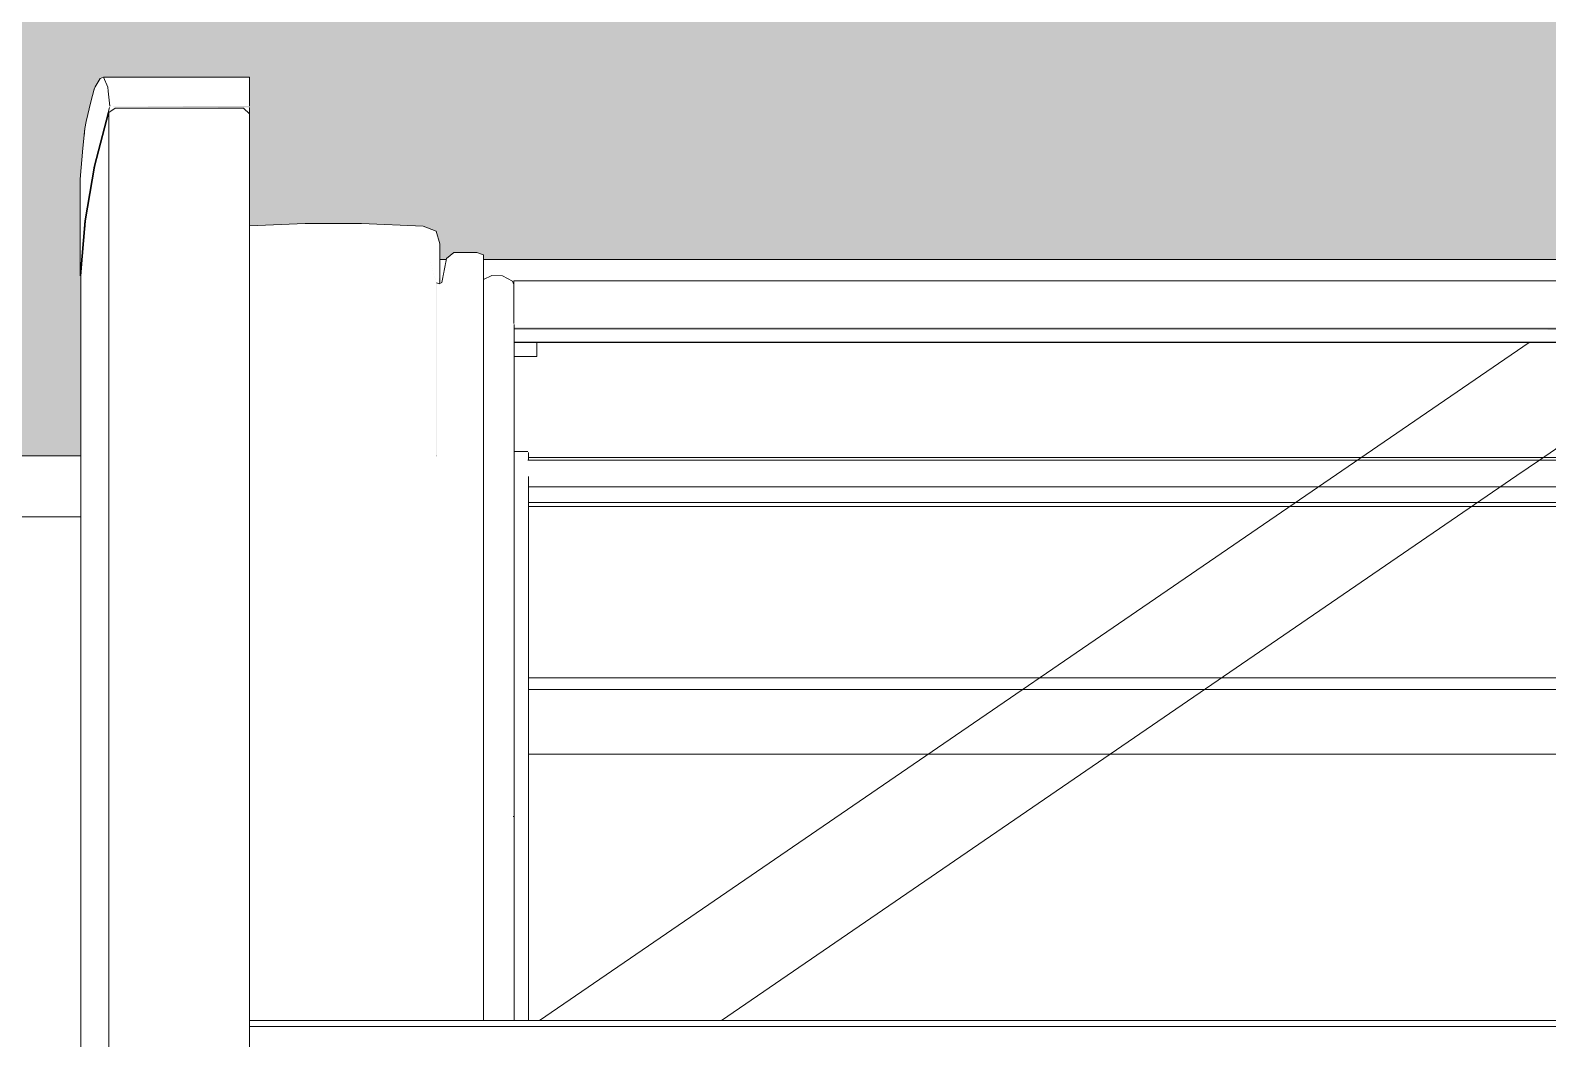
# Model space of a CAD drawing. Header units: metres. Extents: x -3 to 171, y -23 to 41.
# Drawn here: x 8.61 to 9.0447, y -0.8992 to -0.6103 of the extents above; entities that cross this region are included whole.
import ezdxf

# ---------------------------------------------------------------- set-up
doc = ezdxf.new("R2010")
doc.units = ezdxf.units.M
doc.header["$MEASUREMENT"] = 0
doc.set_wipeout_variables(frame=1)
doc.linetypes.add('Achse', pattern=[0.004, 0.002, -0.001, 0, -0.001])
doc.linetypes.add('Wipeout_Contour', pattern=[1, 0, -1])
for name, color, linetype in [('6._Dach PP STG1_1_000 Achsraster', 7, 'Continuous'), ('6._Dach PP STG1_1_310 Dachkonstruktion massiv', 7, 'Continuous'), ('6._Dach PP STG1_1_320 Dachstuhl', 7, 'Continuous'), ('6._Dach PP STG1_1_325 Dachfenster', 7, 'Continuous'), ('6._Dach PP STG1_1_330 Dachaufbau', 7, 'Continuous')]:
    doc.layers.add(name, color=color, linetype=linetype)

msp = doc.modelspace()

# ---------------------------------------------------------------- linework, layer by layer
at = {"layer": '6._Dach PP STG1_1_310 Dachkonstruktion massiv', "color": 7, "linetype": 'Continuous', "lineweight": 18, "ltscale": 1000, "flags": 128}
msp.add_lwpolyline([(11.16835, -0.83512), (7.80835, -0.83512)], dxfattribs=at)
at = {"layer": '6._Dach PP STG1_1_325 Dachfenster', "color": 7, "linetype": 'Continuous', "lineweight": 13, "ltscale": 1000, "true_color": 0xf4f4f4, "flags": 128}
msp.add_lwpolyline([(9.3473, -0.85476), (8.7527, -0.85476)], dxfattribs=at)

# ---------------------------------------------------------------- wipeouts: each hides what was drawn before it
at = {"color": 254, "linetype": 'Wipeout_Contour', "lineweight": 0, "ltscale": 38.158556}
msp.add_wipeout([(11.16835, -0.73222), (7.80835, -0.73222), (7.80835, -0.76511), (11.16835, -0.76511)], dxfattribs=at).dxf.layer = '6._Dach PP STG1_1_330 Dachaufbau'

# ---------------------------------------------------------------- next in the draw order: hatches: boundary and pattern name
at = {"layer": '6._Dach PP STG1_1_330 Dachaufbau', "linetype": 'Continuous', "lineweight": 0, "true_color": 0x000000}
h = msp.add_hatch(color=18, dxfattribs=at)
h.paths.add_polyline_path([(6.325, -0.39851), (6.325, -1.51148), (12.655, -1.51148), (12.655, -0.39851)])
h.paths.add_polyline_path([(7.80835, -1.24173), (7.80835, -0.73222), (11.16835, -0.73222), (11.16835, -1.24173)], flags=0)

# ---------------------------------------------------------------- next in the draw order: linework, layer by layer
at = {"layer": '6._Dach PP STG1_1_330 Dachaufbau', "color": 7, "linetype": 'Continuous', "lineweight": 18, "ltscale": 1000, "flags": 128}
msp.add_lwpolyline([(11.16835, -0.73222), (7.80835, -0.73222)], dxfattribs=at)

# ---------------------------------------------------------------- next in the draw order: wipeouts: each hides what was drawn before it
at = {"color": 254, "linetype": 'Wipeout_Contour', "lineweight": 0, "ltscale": 43.16614}
msp.add_wipeout([(8.6243, -0.65301), (8.6243, -0.68065), (8.6256, -0.66489), (8.6256, -0.63845), (8.62507, -0.64404)], dxfattribs=at).dxf.layer = '6._Dach PP STG1_1_325 Dachfenster'
at = {"color": 254, "linetype": 'Wipeout_Contour', "lineweight": 0, "ltscale": 34.600574}
msp.add_wipeout([(8.61, -0.74974), (8.5955, -0.74975), (8.5955, -0.75477), (8.61, -0.75477)], dxfattribs=at).dxf.layer = '6._Dach PP STG1_1_325 Dachfenster'
at = {"color": 254, "linetype": 'Wipeout_Contour', "lineweight": 0, "ltscale": 38.186837}
msp.add_wipeout([(11.16835, -0.8121), (7.80835, -0.8121), (7.80835, -0.83559), (11.16835, -0.83559)], dxfattribs=at).dxf.layer = '6._Dach PP STG1_1_330 Dachaufbau'

# ---------------------------------------------------------------- next in the draw order: linework, layer by layer
at = {"layer": '6._Dach PP STG1_1_320 Dachstuhl', "color": 7, "linetype": 'Continuous', "lineweight": 18, "ltscale": 1000, "flags": 128}
msp.add_lwpolyline([(11.16835, -0.83559), (7.80835, -0.83559)], dxfattribs=at)
at = {"layer": '6._Dach PP STG1_1_325 Dachfenster', "color": 7, "linetype": 'Continuous', "lineweight": 13, "ltscale": 1000, "true_color": 0xf4f4f4, "flags": 128}
msp.add_lwpolyline([(8.7527, -0.83465), (9.3473, -0.83465)], dxfattribs=at)
at = {"layer": '6._Dach PP STG1_1_330 Dachaufbau', "color": 7, "linetype": 'Continuous', "lineweight": 18, "ltscale": 1000, "flags": 128}
msp.add_lwpolyline([(7.80835, -0.83559), (11.16835, -0.83559)], dxfattribs=at)

# ---------------------------------------------------------------- next in the draw order: wipeouts: each hides what was drawn before it
at = {"color": 254, "linetype": 'Wipeout_Contour', "lineweight": 0, "ltscale": 52.113056}
msp.add_wipeout([(8.6256, -0.63845), (8.6256, -0.66489), (8.6283, -0.64922), (8.6283, -0.6272), (8.6273, -0.63076), (8.62599, -0.63647)], dxfattribs=at).dxf.layer = '6._Dach PP STG1_1_325 Dachfenster'
at = {"color": 254, "linetype": 'Wipeout_Contour', "lineweight": 0, "ltscale": 38.173574}
msp.add_wipeout([(11.16835, -0.76511), (7.80835, -0.76511), (7.80835, -0.8121), (11.16835, -0.8121)], dxfattribs=at).dxf.layer = '6._Dach PP STG1_1_330 Dachaufbau'

# ---------------------------------------------------------------- next in the draw order: linework, layer by layer
at = {"layer": '6._Dach PP STG1_1_000 Achsraster', "color": 5, "linetype": 'Achse', "lineweight": 0, "ltscale": 1000}
msp.add_line((9, 3), (9, -22.52309), dxfattribs=at)

# ---------------------------------------------------------------- next in the draw order: wipeouts: each hides what was drawn before it
at = {"color": 254, "linetype": 'Wipeout_Contour', "lineweight": 0, "ltscale": 34.927067}
msp.add_wipeout([(8.6887, -0.67361), (8.6728, -0.67429), (8.6728, -0.89401), (8.6887, -0.89401)], dxfattribs=at).dxf.layer = '6._Dach PP STG1_1_325 Dachfenster'
at = {"color": 254, "linetype": 'Wipeout_Contour', "lineweight": 0, "ltscale": 35.157843}
msp.add_wipeout([(8.7379, -0.674), (8.7379, -0.89401), (8.7398, -0.89401), (8.7398, -0.67466)], dxfattribs=at).dxf.layer = '6._Dach PP STG1_1_325 Dachfenster'
at = {"color": 254, "linetype": 'Wipeout_Contour', "lineweight": 0, "ltscale": 44.089313}
msp.add_wipeout([(8.7264, -0.68267), (8.7263, -0.89401), (8.7271, -0.89401), (8.7271, -0.68293), (8.7264, -0.68268)], dxfattribs=at).dxf.layer = '6._Dach PP STG1_1_325 Dachfenster'
at = {"color": 254, "linetype": 'Wipeout_Contour', "lineweight": 0, "ltscale": 98.232204}
msp.add_wipeout([(8.5955, -0.75477), (8.5955, -1.06427), (8.5963, -1.06932), (8.5976, -1.08603), (8.5976, -1.09471), (8.59761, -1.12357), (8.59762, -1.13397), (8.59763, -1.16316), (8.59763, -1.19678), (8.61, -1.19678), (8.61, -0.75477)], dxfattribs=at).dxf.layer = '6._Dach PP STG1_1_325 Dachfenster'

# ---------------------------------------------------------------- next in the draw order: wipeouts: each hides what was drawn before it
at = {"color": 254, "linetype": 'Wipeout_Contour', "lineweight": 0, "ltscale": 35.105939}
msp.add_wipeout([(8.7243, -0.67577), (8.7243, -0.89401), (8.7263, -0.89401), (8.7263, -0.68263)], dxfattribs=at).dxf.layer = '6._Dach PP STG1_1_325 Dachfenster'
at = {"color": 254, "linetype": 'Wipeout_Contour', "lineweight": 0, "ltscale": 36.365891}
msp.add_wipeout([(8.7485, -0.68952), (8.7485, -0.69273), (9.3515, -0.69273), (9.3515, -0.68952)], dxfattribs=at).dxf.layer = '6._Dach PP STG1_1_325 Dachfenster'
at = {"color": 254, "linetype": 'Wipeout_Contour', "lineweight": 0, "ltscale": 27.514884}
msp.add_wipeout([(8.7486, -0.69974), (9.3514, -0.69974), (8.7486, -0.69965)], dxfattribs=at).dxf.layer = '6._Dach PP STG1_1_325 Dachfenster'
at = {"color": 254, "linetype": 'Wipeout_Contour', "lineweight": 0, "ltscale": 34.658259}
msp.add_wipeout([(8.61, -0.75477), (8.6245, -0.75477), (8.6245, -0.74975), (8.61, -0.74974)], dxfattribs=at).dxf.layer = '6._Dach PP STG1_1_325 Dachfenster'

# ---------------------------------------------------------------- next in the draw order: wipeouts: each hides what was drawn before it
at = {"color": 254, "linetype": 'Wipeout_Contour', "lineweight": 0, "ltscale": 35.096816}
msp.add_wipeout([(8.7225, -0.67436), (8.7225, -0.89401), (8.7243, -0.89401), (8.7243, -0.67577)], dxfattribs=at).dxf.layer = '6._Dach PP STG1_1_325 Dachfenster'
at = {"color": 254, "linetype": 'Wipeout_Contour', "lineweight": 0, "ltscale": 35.114053}
msp.add_wipeout([(8.7271, -0.68293), (8.7271, -0.89401), (8.7279, -0.89401), (8.7279, -0.68255)], dxfattribs=at).dxf.layer = '6._Dach PP STG1_1_325 Dachfenster'
at = {"color": 254, "linetype": 'Wipeout_Contour', "lineweight": 0, "ltscale": 36.368027}
msp.add_wipeout([(8.7486, -0.69624), (8.7486, -0.69965), (9.3514, -0.69965), (9.3514, -0.69624)], dxfattribs=at).dxf.layer = '6._Dach PP STG1_1_325 Dachfenster'
at = {"color": 254, "linetype": 'Wipeout_Contour', "lineweight": 0, "ltscale": 93.391228}
msp.add_wipeout([(8.61, -0.75477), (8.61, -1.19678), (8.62237, -1.19678), (8.62237, -1.16316), (8.62238, -1.13397), (8.62239, -1.12357), (8.6224, -1.09471), (8.6224, -1.08603), (8.6237, -1.06932), (8.6245, -1.06427), (8.6245, -0.75477)], dxfattribs=at).dxf.layer = '6._Dach PP STG1_1_325 Dachfenster'

# ---------------------------------------------------------------- next in the draw order: wipeouts: each hides what was drawn before it
at = {"color": 254, "linetype": 'Wipeout_Contour', "lineweight": 0, "ltscale": 35.05814}
msp.add_wipeout([(8.7049, -0.67361), (8.7049, -0.89401), (8.7225, -0.89401), (8.7225, -0.67436)], dxfattribs=at).dxf.layer = '6._Dach PP STG1_1_325 Dachfenster'
at = {"color": 254, "linetype": 'Wipeout_Contour', "lineweight": 0, "ltscale": 35.118693}
msp.add_wipeout([(8.7292, -0.67569), (8.7279, -0.68255), (8.7279, -0.89401), (8.7292, -0.89401)], dxfattribs=at).dxf.layer = '6._Dach PP STG1_1_325 Dachfenster'
at = {"color": 254, "linetype": 'Wipeout_Contour', "lineweight": 0, "ltscale": 27.513834}
msp.add_wipeout([(8.7486, -0.69624), (9.3514, -0.69624), (8.7486, -0.69584)], dxfattribs=at).dxf.layer = '6._Dach PP STG1_1_325 Dachfenster'

# ---------------------------------------------------------------- next in the draw order: wipeouts: each hides what was drawn before it
at = {"color": 254, "linetype": 'Wipeout_Contour', "lineweight": 0, "ltscale": 34.990745}
msp.add_wipeout([(8.6887, -0.67361), (8.6887, -0.89401), (8.7049, -0.89401), (8.7049, -0.67361)], dxfattribs=at).dxf.layer = '6._Dach PP STG1_1_325 Dachfenster'
at = {"color": 254, "linetype": 'Wipeout_Contour', "lineweight": 0, "ltscale": 35.124063}
msp.add_wipeout([(8.7292, -0.67569), (8.7292, -0.89401), (8.7313, -0.89401), (8.7313, -0.674)], dxfattribs=at).dxf.layer = '6._Dach PP STG1_1_325 Dachfenster'
at = {"color": 254, "linetype": 'Wipeout_Contour', "lineweight": 0, "ltscale": 54.523833}
msp.add_wipeout([(9.3515, -0.69344), (8.7485, -0.69344), (8.7485, -0.6943), (8.7486, -0.69537), (9.3514, -0.69537), (9.3514, -0.69458)], dxfattribs=at).dxf.layer = '6._Dach PP STG1_1_325 Dachfenster'

# ---------------------------------------------------------------- next in the draw order: wipeouts: each hides what was drawn before it
at = {"color": 254, "linetype": 'Wipeout_Contour', "lineweight": 0, "ltscale": 34.874998}
msp.add_wipeout([(8.6728, -0.66635), (8.6728, -0.67429), (8.6887, -0.67361), (8.6887, -0.66567)], dxfattribs=at).dxf.layer = '6._Dach PP STG1_1_325 Dachfenster'
at = {"color": 254, "linetype": 'Wipeout_Contour', "lineweight": 0, "ltscale": 35.006994}
msp.add_wipeout([(8.7049, -0.67361), (8.7225, -0.67436), (8.7225, -0.66642), (8.7049, -0.66567)], dxfattribs=at).dxf.layer = '6._Dach PP STG1_1_325 Dachfenster'
at = {"color": 254, "linetype": 'Wipeout_Contour', "lineweight": 0, "ltscale": 26.035168}
msp.add_wipeout([(8.7263, -0.68254), (8.7271, -0.68293), (8.7273, -0.67149)], dxfattribs=at).dxf.layer = '6._Dach PP STG1_1_325 Dachfenster'
at = {"color": 254, "linetype": 'Wipeout_Contour', "lineweight": 0, "ltscale": 35.141062}
msp.add_wipeout([(8.7313, -0.674), (8.7313, -0.89401), (8.7379, -0.89401), (8.7379, -0.674)], dxfattribs=at).dxf.layer = '6._Dach PP STG1_1_325 Dachfenster'
at = {"color": 254, "linetype": 'Wipeout_Contour', "lineweight": 0, "ltscale": 36.36648}
msp.add_wipeout([(8.7485, -0.69344), (9.3515, -0.69344), (9.3515, -0.69273), (8.7485, -0.69273)], dxfattribs=at).dxf.layer = '6._Dach PP STG1_1_325 Dachfenster'

# ---------------------------------------------------------------- next in the draw order: wipeouts: each hides what was drawn before it
at = {"color": 254, "linetype": 'Wipeout_Contour', "lineweight": 0, "ltscale": 105.963247}
msp.add_wipeout([(8.6243, -0.68065), (8.6258, -0.66489), (8.6285, -0.64922), (8.6325, -0.63384), (8.6343, -0.63261), (8.6711, -0.63261), (8.6728, -0.63422), (8.6728, -0.63242), (8.63272, -0.63242), (8.6323, -0.63384), (8.6283, -0.64922), (8.6256, -0.66489)], dxfattribs=at).dxf.layer = '6._Dach PP STG1_1_325 Dachfenster'
at = {"color": 254, "linetype": 'Wipeout_Contour', "lineweight": 0, "ltscale": 34.947844}
msp.add_wipeout([(8.6887, -0.67361), (8.7049, -0.67361), (8.7049, -0.66567), (8.6887, -0.66567)], dxfattribs=at).dxf.layer = '6._Dach PP STG1_1_325 Dachfenster'
at = {"color": 254, "linetype": 'Wipeout_Contour', "lineweight": 0, "ltscale": 34.691408}
msp.add_wipeout([(8.7243, -0.67577), (8.7263, -0.68254), (8.7273, -0.67149), (8.7263, -0.66783)], dxfattribs=at).dxf.layer = '6._Dach PP STG1_1_325 Dachfenster'
at = {"color": 254, "linetype": 'Wipeout_Contour', "lineweight": 0, "ltscale": 36.361998}
msp.add_wipeout([(8.7398, -0.67999), (9.3602, -0.67999), (9.3602, -0.676), (8.7398, -0.676)], dxfattribs=at).dxf.layer = '6._Dach PP STG1_1_325 Dachfenster'

# ---------------------------------------------------------------- next in the draw order: linework, layer by layer
at = {"layer": '6._Dach PP STG1_1_325 Dachfenster', "color": 7, "linetype": 'Continuous', "lineweight": 13, "ltscale": 1000, "flags": 128}
msp.add_lwpolyline([(8.7398, -0.676), (9.3602, -0.676)], dxfattribs=at)

# ---------------------------------------------------------------- next in the draw order: wipeouts: each hides what was drawn before it
at = {"color": 254, "linetype": 'Wipeout_Contour', "lineweight": 0, "ltscale": 26.517213}
msp.add_wipeout([(8.6323, -0.62777), (8.6323, -0.63384), (8.63272, -0.63242)], dxfattribs=at).dxf.layer = '6._Dach PP STG1_1_325 Dachfenster'
at = {"color": 254, "linetype": 'Wipeout_Contour', "lineweight": 0, "ltscale": 34.743334}
msp.add_wipeout([(8.6245, -0.68065), (8.6245, -1.06427), (8.6258, -1.05607), (8.6258, -0.66489)], dxfattribs=at).dxf.layer = '6._Dach PP STG1_1_325 Dachfenster'
at = {"color": 254, "linetype": 'Wipeout_Contour', "lineweight": 0, "ltscale": 26.75382}
msp.add_wipeout([(8.7225, -0.66642), (8.7225, -0.67436), (8.7263, -0.66783)], dxfattribs=at).dxf.layer = '6._Dach PP STG1_1_325 Dachfenster'
at = {"color": 254, "linetype": 'Wipeout_Contour', "lineweight": 0, "ltscale": 127.123974}
msp.add_wipeout([(9.3602, -0.67999), (8.7398, -0.67999), (8.7398, -0.6817), (8.7422, -0.6806), (8.7453, -0.6807), (8.7481, -0.6822), (8.7485, -0.6831), (8.7485, -0.68212), (9.3515, -0.68212), (9.3515, -0.6831), (9.3519, -0.6822), (9.3547, -0.6807), (9.3578, -0.6806), (9.3602, -0.6817)], dxfattribs=at).dxf.layer = '6._Dach PP STG1_1_325 Dachfenster'

# ---------------------------------------------------------------- next in the draw order: wipeouts: each hides what was drawn before it
at = {"color": 254, "linetype": 'Wipeout_Contour', "lineweight": 0, "ltscale": 34.728407}
msp.add_wipeout([(8.63097, -0.62373), (8.63218, -0.62659), (8.6728, -0.62659), (8.6728, -0.62373)], dxfattribs=at).dxf.layer = '6._Dach PP STG1_1_325 Dachfenster'
at = {"color": 254, "linetype": 'Wipeout_Contour', "lineweight": 0, "ltscale": 26.332757}
msp.add_wipeout([(8.7225, -0.67436), (8.7243, -0.67577), (8.7263, -0.66783)], dxfattribs=at).dxf.layer = '6._Dach PP STG1_1_325 Dachfenster'
at = {"color": 254, "linetype": 'Wipeout_Contour', "lineweight": 0, "ltscale": 35.167569}
msp.add_wipeout([(8.7398, -0.6817), (8.7398, -0.89401), (8.7422, -0.89401), (8.7422, -0.6806)], dxfattribs=at).dxf.layer = '6._Dach PP STG1_1_325 Dachfenster'
at = {"color": 254, "linetype": 'Wipeout_Contour', "lineweight": 0, "ltscale": 36.363912}
msp.add_wipeout([(9.3515, -0.68212), (8.7485, -0.68212), (8.7485, -0.68725), (9.3515, -0.68725)], dxfattribs=at).dxf.layer = '6._Dach PP STG1_1_325 Dachfenster'

# ---------------------------------------------------------------- next in the draw order: linework, layer by layer
at = {"layer": '6._Dach PP STG1_1_325 Dachfenster', "color": 7, "linetype": 'Continuous', "lineweight": 13, "ltscale": 1000, "flags": 128}
msp.add_lwpolyline([(8.7273, -0.67149), (8.7263, -0.66783)], dxfattribs=at)

# ---------------------------------------------------------------- next in the draw order: wipeouts: each hides what was drawn before it
at = {"color": 254, "linetype": 'Wipeout_Contour', "lineweight": 0, "ltscale": 69.012387}
msp.add_wipeout([(8.6283, -0.6272), (8.6283, -0.64922), (8.6323, -0.63384), (8.6323, -0.62777), (8.63218, -0.62659), (8.63097, -0.62373), (8.63, -0.62414), (8.6286, -0.6265)], dxfattribs=at).dxf.layer = '6._Dach PP STG1_1_325 Dachfenster'
at = {"color": 254, "linetype": 'Wipeout_Contour', "lineweight": 0, "ltscale": 35.481082}
msp.add_wipeout([(8.7273, -0.676), (8.7273, -0.67999), (8.72839, -0.67999), (8.72914, -0.676)], dxfattribs=at).dxf.layer = '6._Dach PP STG1_1_325 Dachfenster'
at = {"color": 254, "linetype": 'Wipeout_Contour', "lineweight": 0, "ltscale": 35.17835}
msp.add_wipeout([(8.7422, -0.6806), (8.7422, -0.89401), (8.7453, -0.89401), (8.7453, -0.6807)], dxfattribs=at).dxf.layer = '6._Dach PP STG1_1_325 Dachfenster'
at = {"color": 254, "linetype": 'Wipeout_Contour', "lineweight": 0, "ltscale": 36.365032}
msp.add_wipeout([(8.7485, -0.68952), (9.3515, -0.68952), (9.3515, -0.68725), (8.7485, -0.68725)], dxfattribs=at).dxf.layer = '6._Dach PP STG1_1_325 Dachfenster'

# ---------------------------------------------------------------- next in the draw order: linework, layer by layer
at = {"layer": '6._Dach PP STG1_1_325 Dachfenster', "color": 7, "linetype": 'Continuous', "lineweight": 13, "ltscale": 1000, "flags": 128}
for points in [[(8.63097, -0.62373), (8.6728, -0.62373)], [(8.7273, -0.676), (8.72914, -0.676)], [(8.7292, -0.67569), (8.7313, -0.674)], [(8.7313, -0.674), (8.7379, -0.674), (8.7398, -0.67466)], [(8.7422, -0.6806), (8.7398, -0.6817)]]:
    msp.add_lwpolyline(points, dxfattribs=at)

# ---------------------------------------------------------------- next in the draw order: wipeouts: each hides what was drawn before it
at = {"color": 254, "linetype": 'Wipeout_Contour', "lineweight": 0, "ltscale": 43.880655}
msp.add_wipeout([(8.6728, -0.62659), (8.63218, -0.62659), (8.6323, -0.62777), (8.63281, -0.63204), (8.6728, -0.63204)], dxfattribs=at).dxf.layer = '6._Dach PP STG1_1_325 Dachfenster'
at = {"color": 254, "linetype": 'Wipeout_Contour', "lineweight": 0, "ltscale": 43.818596}
msp.add_wipeout([(8.6258, -0.66489), (8.6258, -1.05607), (8.6263, -1.05292), (8.6285, -1.04422), (8.6285, -0.64922)], dxfattribs=at).dxf.layer = '6._Dach PP STG1_1_325 Dachfenster'
at = {"color": 254, "linetype": 'Wipeout_Contour', "lineweight": 0, "ltscale": 35.504488}
msp.add_wipeout([(8.7273, -0.67999), (8.7273, -0.68284), (8.7279, -0.68255), (8.72839, -0.67999)], dxfattribs=at).dxf.layer = '6._Dach PP STG1_1_325 Dachfenster'
at = {"color": 254, "linetype": 'Wipeout_Contour', "lineweight": 0, "ltscale": 35.190435}
msp.add_wipeout([(8.7453, -0.6807), (8.7453, -0.89401), (8.7481, -0.89401), (8.7481, -0.6822)], dxfattribs=at).dxf.layer = '6._Dach PP STG1_1_325 Dachfenster'

# ---------------------------------------------------------------- next in the draw order: linework, layer by layer
at = {"layer": '6._Dach PP STG1_1_325 Dachfenster', "color": 7, "linetype": 'Continuous', "lineweight": 13, "ltscale": 1000, "flags": 128}
for points in [[(8.6243, -0.65301), (8.6243, -0.68065)], [(8.7273, -0.68284), (8.7273, -0.67149)], [(8.7279, -0.68255), (8.7292, -0.67569)], [(8.6245, -0.68065), (8.6245, -1.06427)], [(8.7453, -0.6807), (8.7422, -0.6806)], [(8.7264, -0.68268), (8.7271, -0.68293)], [(8.7271, -0.68293), (8.7279, -0.68255)], [(8.6245, -0.74975), (8.61, -0.74974), (8.5955, -0.74975)]]:
    msp.add_lwpolyline(points, dxfattribs=at)

# ---------------------------------------------------------------- next in the draw order: wipeouts: each hides what was drawn before it
at = {"color": 254, "linetype": 'Wipeout_Contour', "lineweight": 0, "ltscale": 26.585532}
msp.add_wipeout([(8.63272, -0.63242), (8.6728, -0.63242), (8.63281, -0.63204)], dxfattribs=at).dxf.layer = '6._Dach PP STG1_1_325 Dachfenster'
at = {"color": 254, "linetype": 'Wipeout_Contour', "lineweight": 0, "ltscale": 35.285114}
msp.add_wipeout([(8.7481, -0.6822), (8.7481, -0.89401), (8.7486, -0.69458), (8.7485, -0.6831)], dxfattribs=at).dxf.layer = '6._Dach PP STG1_1_325 Dachfenster'

# ---------------------------------------------------------------- next in the draw order: linework, layer by layer
at = {"layer": '6._Dach PP STG1_1_325 Dachfenster', "color": 7, "linetype": 'Continuous', "lineweight": 13, "ltscale": 1000, "flags": 128}
for points in [[(8.7481, -0.6822), (8.7453, -0.6807)], [(8.7485, -0.6831), (8.7481, -0.6822)], [(8.7485, -0.68212), (8.7485, -0.68725), (8.7485, -0.68952), (8.7485, -0.69273), (8.7485, -0.69344), (8.7485, -0.6943)], [(8.7485, -0.68212), (9.3515, -0.68212)], [(8.7486, -0.69584), (9.3514, -0.69584)]]:
    msp.add_lwpolyline(points, dxfattribs=at)

# ---------------------------------------------------------------- next in the draw order: wipeouts: each hides what was drawn before it
at = {"color": 254, "linetype": 'Wipeout_Contour', "lineweight": 0, "ltscale": 68.795268}
msp.add_wipeout([(8.6325, -0.63384), (8.6285, -0.64922), (8.6285, -1.04422), (8.6304, -1.03671), (8.63151, -1.03411), (8.63189, -1.03349), (8.6323, -1.0319), (8.6325, -1.03123)], dxfattribs=at).dxf.layer = '6._Dach PP STG1_1_325 Dachfenster'
at = {"color": 254, "linetype": 'Wipeout_Contour', "lineweight": 0, "ltscale": 34.917933}
msp.add_wipeout([(8.6711, -0.63261), (8.6711, -1.03016), (8.6728, -1.03016), (8.6728, -0.63422)], dxfattribs=at).dxf.layer = '6._Dach PP STG1_1_325 Dachfenster'
at = {"color": 254, "linetype": 'Wipeout_Contour', "lineweight": 0, "ltscale": 36.461155}
msp.add_wipeout([(8.7486, -0.89401), (8.7559, -0.89401), (9.03942, -0.69974), (8.7486, -0.69974)], dxfattribs=at).dxf.layer = '6._Dach PP STG1_1_325 Dachfenster'

# ---------------------------------------------------------------- next in the draw order: linework, layer by layer
at = {"layer": '6._Dach PP STG1_1_325 Dachfenster', "color": 7, "linetype": 'Continuous', "lineweight": 13, "ltscale": 1000, "flags": 128}
for points in [[(8.7486, -0.73098), (8.7525, -0.73098)], [(8.7527, -0.73126), (8.7527, -0.73343)]]:
    msp.add_lwpolyline(points, dxfattribs=at)

# ---------------------------------------------------------------- next in the draw order: wipeouts: each hides what was drawn before it
at = {"color": 254, "linetype": 'Wipeout_Contour', "lineweight": 0, "ltscale": 34.84156}
msp.add_wipeout([(8.6343, -0.63261), (8.6343, -1.03016), (8.6711, -1.03016), (8.6711, -0.63261)], dxfattribs=at).dxf.layer = '6._Dach PP STG1_1_325 Dachfenster'
at = {"color": 254, "linetype": 'Wipeout_Contour', "lineweight": 0, "ltscale": 36.402526}
msp.add_wipeout([(9.03942, -0.69974), (8.7559, -0.89401), (9.3441, -0.89401), (9.06058, -0.69974)], dxfattribs=at).dxf.layer = '6._Dach PP STG1_1_325 Dachfenster'

# ---------------------------------------------------------------- next in the draw order: linework, layer by layer
at = {"layer": '6._Dach PP STG1_1_325 Dachfenster', "color": 7, "linetype": 'Continuous', "lineweight": 13, "ltscale": 1000, "flags": 128}
for points in [[(8.6728, -0.63204), (8.6728, -0.62659), (8.6728, -0.62373)], [(8.6711, -0.63261), (8.6728, -0.63422)], [(8.6728, -0.63422), (8.6728, -0.63242)], [(8.7263, -0.66783), (8.7225, -0.66642), (8.7049, -0.66567), (8.6887, -0.66567), (8.6728, -0.66635)], [(8.7486, -0.69965), (9.3514, -0.69965)], [(8.7486, -0.69974), (9.3514, -0.69974)], [(8.7551, -0.69982), (8.7551, -0.70059)], [(8.7551, -0.7038), (8.7486, -0.7038)], [(8.7551, -0.70059), (8.7551, -0.7038)], [(8.75257, -0.73343), (9.34743, -0.73343)], [(8.7527, -0.73275), (9.3473, -0.73275)], [(8.7527, -0.7411), (9.3473, -0.7411)], [(8.7527, -0.74563), (9.3473, -0.74563)], [(8.7527, -0.74673), (9.3473, -0.74673)], [(8.7527, -0.79585), (9.3473, -0.79585)], [(8.7527, -0.79923), (9.3473, -0.79923)], [(8.7527, -0.81769), (9.3473, -0.81769)]]:
    msp.add_lwpolyline(points, dxfattribs=at)

# ---------------------------------------------------------------- next in the draw order: wipeouts: each hides what was drawn before it
at = {"color": 254, "linetype": 'Wipeout_Contour', "lineweight": 0, "ltscale": 43.887075}
msp.add_wipeout([(8.6325, -0.63384), (8.6325, -1.03123), (8.63275, -1.03038), (8.6343, -1.03016), (8.6343, -0.63261)], dxfattribs=at).dxf.layer = '6._Dach PP STG1_1_325 Dachfenster'
at = {"color": 254, "linetype": 'Wipeout_Contour', "lineweight": 0, "ltscale": 36.44023}
msp.add_wipeout([(9.4272, -0.89401), (8.6728, -0.89401), (8.6728, -0.89575), (9.4272, -0.89575)], dxfattribs=at).dxf.layer = '6._Dach PP STG1_1_325 Dachfenster'

# ---------------------------------------------------------------- next in the draw order: linework, layer by layer
at = {"layer": '6._Dach PP STG1_1_325 Dachfenster', "color": 7, "linetype": 'Continuous', "lineweight": 13, "ltscale": 1000, "flags": 128}
for points in [[(8.6243, -0.65301), (8.62507, -0.64404), (8.6256, -0.63845), (8.62599, -0.63647), (8.6273, -0.63076), (8.6283, -0.6272), (8.6286, -0.6265), (8.63, -0.62414), (8.63097, -0.62373), (8.63218, -0.62659), (8.6323, -0.62777), (8.63281, -0.63204)], [(8.63272, -0.63242), (8.6323, -0.63384), (8.6283, -0.64922), (8.6256, -0.66489), (8.6243, -0.68065)], [(8.6245, -0.68065), (8.6258, -0.66489), (8.6285, -0.64922), (8.6325, -0.63384)], [(8.6325, -0.63384), (8.6343, -0.63261)], [(8.6325, -0.63384), (8.6325, -1.03123)], [(8.6343, -0.63261), (8.6711, -0.63261)]]:
    msp.add_lwpolyline(points, dxfattribs=at)

# ---------------------------------------------------------------- next in the draw order: wipeouts: each hides what was drawn before it
at = {"color": 254, "linetype": 'Wipeout_Contour', "lineweight": 0, "ltscale": 36.440759}
msp.add_wipeout([(8.6728, -0.89652), (9.4272, -0.89652), (9.4272, -0.89593), (8.6728, -0.89593)], dxfattribs=at).dxf.layer = '6._Dach PP STG1_1_325 Dachfenster'

# ---------------------------------------------------------------- next in the draw order: wipeouts: each hides what was drawn before it
at = {"color": 254, "linetype": 'Wipeout_Contour', "lineweight": 0, "ltscale": 36.441669}
msp.add_wipeout([(8.6728, -0.89922), (9.4272, -0.89922), (9.4272, -0.89768), (8.6728, -0.89768)], dxfattribs=at).dxf.layer = '6._Dach PP STG1_1_325 Dachfenster'

# ---------------------------------------------------------------- next in the draw order: wipeouts: each hides what was drawn before it
at = {"color": 254, "linetype": 'Wipeout_Contour', "lineweight": 0, "ltscale": 27.504631}
msp.add_wipeout([(8.6728, -0.89593), (9.4272, -0.89593), (8.6728, -0.89575)], dxfattribs=at).dxf.layer = '6._Dach PP STG1_1_325 Dachfenster'

# ---------------------------------------------------------------- next in the draw order: linework, layer by layer
at = {"layer": '6._Dach PP STG1_1_325 Dachfenster', "color": 7, "linetype": 'Continuous', "lineweight": 13, "ltscale": 1000, "flags": 128}
for points in [[(8.7398, -0.67466), (8.7398, -0.89401)], [(8.7486, -0.69458), (8.7486, -0.89401)], [(9.03942, -0.69974), (8.7559, -0.89401)], [(9.05, -0.7282), (9.04236, -0.73343), (9.03587, -0.73788), (8.80801, -0.89401)], [(8.7527, -0.73814), (8.7527, -0.89401)], [(9.4272, -0.89401), (8.6728, -0.89401)]]:
    msp.add_lwpolyline(points, dxfattribs=at)

# ---------------------------------------------------------------- next in the draw order: wipeouts: each hides what was drawn before it
at = {"color": 254, "linetype": 'Wipeout_Contour', "lineweight": 0, "ltscale": 36.441119}
msp.add_wipeout([(9.4272, -0.89652), (8.6728, -0.89652), (8.6728, -0.89768), (9.4272, -0.89768)], dxfattribs=at).dxf.layer = '6._Dach PP STG1_1_325 Dachfenster'

# ---------------------------------------------------------------- next in the draw order: linework, layer by layer
at = {"layer": '6._Dach PP STG1_1_325 Dachfenster', "color": 7, "linetype": 'Continuous', "lineweight": 13, "ltscale": 1000, "flags": 128}
for points in [[(8.6728, -0.63422), (8.6728, -1.03016)], [(9.4272, -0.89575), (8.6728, -0.89575)]]:
    msp.add_lwpolyline(points, dxfattribs=at)

doc.saveas('drawing.dxf')
